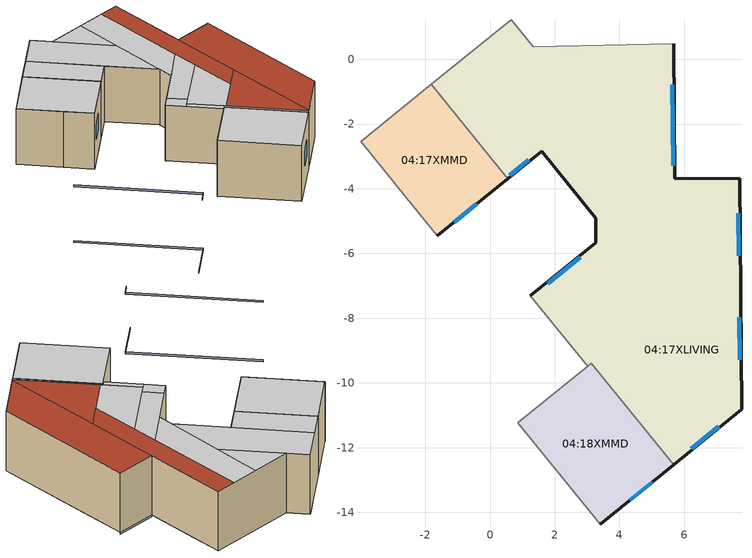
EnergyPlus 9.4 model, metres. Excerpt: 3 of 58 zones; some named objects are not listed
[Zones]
04:17XLIVING
 floor to 02:08XLIVING (_IntFloor_Reversed_Rev): 7.74,-5.96 5.74,-5.98 5.71,-3.69 7.71,-3.67 z12.6; 5.73,-5.52 2.15,-1.1 5.69,-1.06 z12.6; 1.6,-2.84 0.55,-3.69 -1.81,-0.78 -0.76,0.07 z12.6; 3.27,-4.91 -0.76,0.07 0.42,1.03 3.27,-2.49 z12.6; 4.83,-4.41 3.27,-5.67 3.27,-2.49 z12.6; 4.32,-7.08 3.11,-8.05 2.01,-6.69 2.86,-6.01 4.31,-5.99 z12.6; 5.74,-5.98 2.86,-6.01 4.83,-4.41 5.73,-5.52 z12.6
 floor to 03:13XLIVING (_IntFloor_Reversed_Rev): 3.13,-9.39 3.01,-9.48 1.25,-7.31 1.37,-7.21 z12.6; 5.67,-5.98 4.32,-7.08 4.31,-5.99 z12.6; 7.79,-10.82 6.31,-12.01 3.11,-8.05 5.67,-5.98 7.74,-5.96 z12.6; 6.31,-12.01 5.67,-12.53 1.37,-7.21 2.01,-6.69 z12.6
 floor to 03:12XLIVING (_IntFloor_Reversed_Rev): 5.69,-1.06 2.53,-1.1 1.33,0.39 5.67,0.48 z12.6; 2.53,-1.1 2.15,-1.1 0.42,1.03 0.66,1.22 z12.6
 wall outside (_ExtWall 119 22cm): 0.55,-3.69 1.6,-2.84 3.27,-4.91 3.27,-5.67 1.25,-7.31 / 5.67,-12.53 7.79,-10.82 7.71,-3.67 5.71,-3.69 5.67,0.48 z12.6:15.75
 wall to 04:CORE (_Core_401 3 cm): 0.66,1.22 -1.81,-0.78 z12.6:15.75
 wall to 04:16XLIVING (_IntPartition): 5.67,0.48 1.33,0.39 0.66,1.22 z12.6:15.75
 wall to 04:17XMMD (_IntPartition): -1.81,-0.78 0.55,-3.69 z12.6:15.75
 wall to 04:18XLIVING (_IntPartition): 1.25,-7.31 3.01,-9.48 z12.6:15.75
 wall to 04:18XMMD (_IntPartition): 3.01,-9.48 3.13,-9.39 5.67,-12.53 z12.6:15.75
 window (_5-6-6 - 1002): 7.72,-9.28 7.71,-7.98 / 7.69,-6.06 7.67,-4.76 / 6.21,-12.03 7.07,-11.33 z13.65:14.75; 0.61,-3.58 1.19,-3.11 / 2.79,-6.12 1.78,-6.94 z13.85:14.75
 window (_6-10-8 - 1001): 5.66,-3.29 5.63,-0.79 z12.65:14.75
 ceiling to 05:23XLIVING (_IntFloor_Reversed): 1.88,-8.08 3.01,-9.48 3.21,-9.32 2.08,-7.92 z15.75; 1.25,-7.31 1.88,-8.08 2.37,-7.69 1.74,-6.91 z15.75
 ceiling to 05:23XMMD (_IntFloor_Reversed): 3.13,-9.39 5.67,-12.53 5.75,-12.46 3.21,-9.32 z15.75
 ceiling to 05:22XLIVING (_IntFloor_Reversed): -1.81,-0.78 0.55,-3.69 1.6,-2.84 -0.76,0.07 z15.75; 1.33,0.39 3.27,-2.01 3.28,0.43 z15.75; -0.76,0.07 3.27,-4.91 3.27,-2.01 0.66,1.22 z15.75; 3.28,0.43 3.27,-5.67 4.72,-4.5 4.67,0.46 z15.75; 1.74,-6.91 2.37,-7.69 4.73,-5.77 4.72,-4.5 z15.75; 2.08,-7.92 3.27,-9.4 4.76,-8.2 4.73,-5.77 z15.75
 roof outside (_Roof 564_5 cm): 5.71,-3.69 5.8,-12.42 7.79,-10.82 7.71,-3.67 z15.75; 4.67,0.46 4.76,-8.2 5.75,-7.39 5.67,0.48 z15.75; 3.27,-9.4 5.75,-12.46 5.8,-12.42 5.75,-7.39 z15.75
04:17XMMD
 floor to 03:08XMMD (_IntFloor_Reversed_Rev): 0.55,-3.69 -1.63,-5.45 -3.99,-2.54 -1.81,-0.78 z12.6
 wall outside (_ExtWall 215 MMD_5.5cm): -1.63,-5.45 0.55,-3.69 z12.6:15.75
 wall to 04:CORE (_Core_401 3 cm): -1.81,-0.78 -3.99,-2.54 -2.57,-4.29 z12.6:15.75
 wall to 04:18XLIVING (_IntPartition): -2.57,-4.29 -1.63,-5.45 z12.6:15.75
 window (_4mm - 1003): -1.11,-5.03 -0.41,-4.47 z13.85:14.75
 ceiling to 05:22XMMD (_IntFloor_Reversed): -3.99,-2.54 -1.63,-5.45 0.55,-3.69 -1.81,-0.78 z15.75
04:18XMMD
 floor to 03:13XMMD (_IntFloor_Reversed_Rev): 5.67,-12.53 3.4,-14.37 0.86,-11.23 3.13,-9.39 z12.6
 wall outside (_ExtWall 215 MMD_5.5cm): 3.4,-14.37 5.67,-12.53 z12.6:15.75
 wall to 04:18XLIVING (_IntPartition_Rev): 3.01,-9.48 0.86,-11.23 3.4,-14.37 z12.6:15.75
 window (_4mm - 1003): 4.31,-13.63 5.01,-13.06 z13.85:14.75
 ceiling to 05:23XMMD (_IntFloor_Reversed): 0.86,-11.23 3.4,-14.37 5.67,-12.53 3.13,-9.39 z15.75
shading: 5.71,-3.69 7.71,-3.67 / -4.37,-15.25 -2.82,-14 / -2.82,-14 -6.71,-9.19 z12.5:12.6; -3.21,-14.32 -2.82,-14 / -2.82,-14 -6.71,-9.19 z15.65:15.75
[Building]
HaAtsmon 25: North Axis {deg}=0; Terrain=City; Loads Convergence Tolerance Value {W}=0.04; Temperature Convergence Tolerance Value {deltaC}=0.4; Solar Distribution=FullExterior; Maximum Number of Warmup Days=25; Minimum Number of Warmup Days=6
[Site:Location]
1 (01-01:31-12)  (01-01:31-12): Latitude {deg}=32; Longitude {deg}=34.9; Time Zone {hr}=2; Elevation {m}=49
[Site:GroundTemperature:BuildingSurface]
18, 18, 18, 18, 18, 18, 18, 18, 18, 18, 18, 18
[Site:GroundTemperature:FCfactorMethod]
January Ground Temperature {C}=15.26; February Ground Temperature {C}=16.44; March Ground Temperature {C}=18.73; April Ground Temperature {C}=20.9; May Ground Temperature {C}=25; June Ground Temperature {C}=27.17; July Ground Temperature {C}=27.76; August Ground Temperature {C}=26.66; September Ground Temperature {C}=24.13; October Ground Temperature {C}=20.98; November Ground Temperature {C}=17.87; December Ground Temperature {C}=15.82
[Site:GroundTemperature:Shallow]
18, 18, 18, 18, 18, 18, 18, 18, 18, 18, 18, 18
[Site:GroundTemperature:Deep]
18, 18, 18, 18, 18, 18, 18, 18, 18, 18, 18, 18
[Site:GroundReflectance]
0.2, 0.2, 0.2, 0.2, 0.2, 0.2, 0.2, 0.2, 0.2, 0.2, 0.2, 0.2
[Site:GroundReflectance:SnowModifier]
2, 2
[Material] Thermal Absorptance=0.9; Solar Absorptance=0.4; Visible Absorptance=0.4
Name | Roughness | Thickness {m} | Conductivity {W/m-K} | Density {kg/m3} | Specific Heat {J/kg-K}
_1045_IntTiah_Cement Lime Plaster_2.1_.015 | Smooth | 0.015 | 0.8 | 1600 | 1000
_1045_RegularConcrete_1.1.1_.2 | MediumRough | 0.2 | 2 | 2400 | 1000
_1045_Cemented Plaster_2.2_.02 | Rough | 0.02 | 1 | 1800 | 1000
_1045 Ceramic porcelain_12.1_.02 | Smooth | 0.02 | 1.3 | 2300 | 840
_1045 Sand and gravel_10.1_.08 | Rough | 0.08 | 2 | 1950 | 1045
_1045_IntTiah_Cement Lime Plaster_2.1_.02 | Smooth | 0.02 | 0.8 | 1600 | 1000
_1045 Asphalt_4.1_.005 | Rough | 0.005 | 0.7 | 2100 | 1000
_1045 Light Concrete Coarse Aggregate NonQuartsSand 1200_1.2.1_.05 | MediumRough | 0.05 | 0.62 | 1200 | 1000
_1045 Expanded Polystyrene EPS 30_14.1_.05 | Rough | 0.05 | 0.035 | 30 | 1300
_1045 Thermal Plaster 200_2_.03 | Smooth | 0.03 | 0.072 | 200 | 800
_Block Pumice 22sm_.22 | MediumRough | 0.22 | 0.195 | 795 | 970
_1045 Plaster_.01 | Smooth | 0.01 | 0.8 | 1800 | 860
_1045 Light Concrete Cement Regular Aggregates 2000_1.2.2.1_.1 | MediumRough | 0.1 | 1.3 | 2000 | 1000
_1045_RegularConcrete_1.1.1_.3 | MediumRough | 0.3 | 2 | 2400 | 1000
_1045 Thermal Plaster 400_.055 | Smooth | 0.055 | 0.121 | 400 | 860
[WindowMaterial:SimpleGlazingSystem]
Name | U-Factor {W/m2-K} | Solar Heat Gain Coefficient | Visible Transmittance
Simple _6-10-8 - 1001 | 2.763 | 0.705 | 0.789
Simple _5-6-6 - 1002 | 3.122 | 0.714 | 0.79
Simple _4mm - 1003 | 5.871 | 0.847 | 0.892
[WindowMaterial:Shade]
30003: Solar Transmittance=0.15; Solar Reflectance=0.6; Visible Transmittance=0.15; Visible Reflectance=0.6; Infrared Hemispherical Emissivity=0.9; Infrared Transmittance=0.05; Thickness {m}=0.001; Conductivity {W/m-K}=160; Shade to Glass Distance {m}=0.1; Top Opening Multiplier=0; Bottom Opening Multiplier=0; Left-Side Opening Multiplier=0; Right-Side Opening Multiplier=0; Airflow Permeability=0
[Construction]
_IntFloor_Reversed: _1045 Ceramic porcelain_12.1_.02, _1045_Cemented Plaster_2.2_.02, _1045 Sand and gravel_10.1_.08, _1045_RegularConcrete_1.1.1_.2, _1045_IntTiah_Cement Lime Plaster_2.1_.02
_IntFloor_Reversed_Rev: _1045_IntTiah_Cement Lime Plaster_2.1_.02, _1045_RegularConcrete_1.1.1_.2, _1045 Sand and gravel_10.1_.08, _1045_Cemented Plaster_2.2_.02, _1045 Ceramic porcelain_12.1_.02
_Roof 564_5 cm: _1045 Asphalt_4.1_.005, _1045 Light Concrete Coarse Aggregate NonQuartsSand 1200_1.2.1_.05, _1045 Expanded Polystyrene EPS 30_14.1_.05, _1045_RegularConcrete_1.1.1_.2, _1045_IntTiah_Cement Lime Plaster_2.1_.015
_Core_401 3 cm: _1045_RegularConcrete_1.1.1_.2, _1045 Thermal Plaster 200_2_.03
_ExtWall 119 22cm: _Block Pumice 22sm_.22, _1045 Plaster_.01
_IntPartition; _IntPartition_Rev: _1045_IntTiah_Cement Lime Plaster_2.1_.015, _1045 Light Concrete Cement Regular Aggregates 2000_1.2.2.1_.1, _1045_IntTiah_Cement Lime Plaster_2.1_.015
_ExtWall 215 MMD_5.5cm: _1045_RegularConcrete_1.1.1_.3, _1045 Thermal Plaster 400_.055
_6-10-8 - 1001: Simple _6-10-8 - 1001
_6-10-8 - 2001: 30003, Simple _6-10-8 - 1001
_5-6-6 - 1002: Simple _5-6-6 - 1002
_5-6-6 - 2002: 30003, Simple _5-6-6 - 1002
_4mm - 1003: Simple _4mm - 1003
[Zone] Type=1; Multiplier=1; Zone Inside Convection Algorithm=TARP; Part of Total Floor Area=Yes
Name | Volume {m3} | Floor Area {m2}
04:17XLIVING | 206.3453 | 65.5064
04:17XMMD | 33.075 | 10.5
04:18XMMD | 37.1599 | 11.7968
[WindowShadingControl] Zone=04:17XLIVING; Shading Type=ExteriorShade; Shading Control Type=OnIfScheduleAllows; Schedule=0_(2023) Baseline Residential Shading Schedule - Zones A/B; Shading Control Is Scheduled=Yes; Glare Control Is Active=No; Type of Slat Angle Control for Blinds=FixedSlatAngle; Setpoint 2 {W/m2 or deg C}=0; Multiple Surface Control Type=Group
Name | Construction with Shading | Fenestration Surface 1 | Fenestration Surface 2 | Fenestration Surface 3 | Fenestration Surface 4 | Fenestration Surface 5
171001 | _6-10-8 - 2001 | 04:17XLIVING_Wall_4_0_0_0_0_0_Win
171002 | _5-6-6 - 2002 | 04:17XLIVING_Wall_2_0_0_0_0_1_Win | 04:17XLIVING_Wall_2_0_0_1_0_0_Win | 04:17XLIVING_Wall_9_0_0_0_0_0_Win | 04:17XLIVING_Wall_12_0_0_0_0_0_Win | 04:17XLIVING_Wall_16_0_0_0_0_0_Win
[People] Number of People Schedule=0_Baseline Residential Occupancy Schedule; Number of People Calculation Method=People/Area; People per Zone Floor Area {person/m2}=0.04; Fraction Radiant=0.3; Sensible Heat Fraction=AutoCalculate; Carbon Dioxide Generation Rate {m3/s-W}=3.82e-08; Enable ASHRAE 55 Comfort Warnings=No; Mean Radiant Temperature Calculation Type=ZoneAveraged; Work Efficiency Schedule=Work efficiency; Clothing Insulation Calculation Method=ClothingInsulationSchedule; Air Velocity Schedule=Default Air Velocity for Comfort Calculations
Name | Zone or ZoneList | Activity Level Schedule | Clothing Insulation Schedule
People 04:17XLIVING | 04:17XLIVING | Activity Schedule 19810 | Clothing Schedule 19810
People 04:17XMMD | 04:17XMMD | Activity Schedule 19828 | Clothing Schedule 19828
People 04:18XMMD | 04:18XMMD | Activity Schedule 19876 | Clothing Schedule 19876
[Lights] Schedule=0_Baseline Residential Lighting Schedule; Design Level Calculation Method=Watts/Area; Watts per Zone Floor Area {W/m2}=2; Return Air Fraction=0; Fraction Radiant=0.28; Fraction Visible=0.22; Fraction Replaceable=1
Name | Zone or ZoneList
04:17XLIVING General lighting | 04:17XLIVING
04:17XMMD General lighting | 04:17XMMD
04:18XMMD General lighting | 04:18XMMD
[OtherEquipment] Fuel Type=Electricity; Schedule=0_(2023) Baseline Residential Equipment Schedule; Design Level Calculation Method=Watts/Area; Power per Zone Floor Area {W/m2}=9; Fraction Latent=0; Fraction Radiant=0.2; Fraction Lost=0; Carbon Dioxide Generation Rate {m3/s-W}=0
Name | Zone or ZoneList
04:17XLIVING Miscellaneous gain | 04:17XLIVING
04:17XMMD Miscellaneous gain | 04:17XMMD
04:18XMMD Miscellaneous gain | 04:18XMMD
[ZoneInfiltration:DesignFlowRate] Schedule=On 24/7; Design Flow Rate Calculation Method=Flow/zone; Constant Term Coefficient=1; Temperature Term Coefficient=0; Velocity Term Coefficient=0; Velocity Squared Term Coefficient=0
Name | Zone or ZoneList | Design Flow Rate {m3/s}
04:17XLIVING Infiltration | 04:17XLIVING | 0.040123
04:17XMMD Infiltration | 04:17XMMD | 0.006431
04:18XMMD Infiltration | 04:18XMMD | 0.007226
[ZoneControl:Thermostat] Control Type Schedule=Zone Control Type Sched
Name | Zone or ZoneList | Control 1
04:17XLIVING Thermostat | 04:17XLIVING | Dual Setpoint - Zone 04:17XLIVING
04:17XMMD Thermostat | 04:17XMMD | Dual Setpoint - Zone 04:17XMMD
04:18XMMD Thermostat | 04:18XMMD | Dual Setpoint - Zone 04:18XMMD
[ThermostatSetpoint:DualSetpoint]
Name | Heating Setpoint Temperature Schedule | Cooling Setpoint Temperature Schedule
Dual Setpoint - Zone 04:17XLIVING | 04:17XLIVING Heating Setpoint Schedule | 04:17XLIVING Cooling SP Sch
Dual Setpoint - Zone 04:17XMMD | 04:17XMMD Heating Setpoint Schedule | 04:17XMMD Cooling SP Sch
Dual Setpoint - Zone 04:18XMMD | 04:18XMMD Heating Setpoint Schedule | 04:18XMMD Cooling SP Sch
[Zone equipment]
04:17XLIVING: 04:17XLIVING Ideal Loads Air
04:17XMMD: 04:17XMMD Ideal Loads Air
04:18XMMD: 04:18XMMD Ideal Loads Air
[Schedule:Day:Hourly]
Summer Control Type Day Sch; Winter Control Type Day Sch: 4, 4, 4, 4, 4, 4, 4, 4, 4, 4, 4, 4, 4, 4, 4, 4, 4, 4, 4, 4, 4, 4, 4, 4
[Schedule:Week:Daily]
Summer Control Type Week Sch: Summer Control Type Day Sch, Summer Control Type Day Sch, Summer Control Type Day Sch, Summer Control Type Day Sch, Summer Control Type Day Sch, Summer Control Type Day Sch, Summer Control Type Day Sch, Summer Control Type Day Sch, Summer Control Type Day Sch, Summer Control Type Day Sch, Summer Control Type Day Sch, Summer Control Type Day Sch
Winter Control Type Week Sch: Winter Control Type Day Sch, Winter Control Type Day Sch, Winter Control Type Day Sch, Winter Control Type Day Sch, Winter Control Type Day Sch, Winter Control Type Day Sch, Winter Control Type Day Sch, Winter Control Type Day Sch, Winter Control Type Day Sch, Winter Control Type Day Sch, Winter Control Type Day Sch, Winter Control Type Day Sch
[Schedule:Year]
Zone Control Type Sched: Winter Control Type Week Sch, 1, 1, 3, 31, Summer Control Type Week Sch, 4, 1, 9, 30, Winter Control Type Week Sch, 10, 1, 12, 31
[Schedule:Compact]
On; On 24/7: Through: 12/31, For: AllDays, Until: 24:00, 1
Work efficiency: Through: 12/31, For: AllDays, Until: 24:00, 0
Default Air Velocity for Comfort Calculations: Through: 12/31, For: AllDays, Until: 24:00, 0.137
0_Baseline Residential Lighting Schedule: Through: 31 Dec, For: AllDays, Until: 17:00, 0, Until: 24:00, 1
0_Baseline Residential Occupancy Schedule: Through: 31 Dec, For: Alldays, Until: 08:00, 0.64, Until: 16:00, 0, Until: 24:00, 1
0_(2023) Baseline Residential Equipment Schedule: Through: 31 Dec, For: AllDays, Until: 16:00, 0.11111, Until: 24:00, 1
0_(2023) Baseline Residential Shading Schedule - Zones A/B: Through: 31 Mar, For: Alldays, Until: 06:00, 1, Until: 18:00, 0, Until: 24:00, 1, Through: 30 Nov, For: Alldays, Until: 06:00, 0, Until: 18:00, 1, Until: 24:00, 0, Through: 31 Dec, For: Alldays, Until: 06:00, 1, Until: 18:00, 0, Until: 24:00, 1
Activity Schedule 19810; Activity Schedule 19828; Activity Schedule 19876: Through: 12/31, For: AllDays, Until: 24:00, 125
Clothing Schedule 19810; Clothing Schedule 19828; Clothing Schedule 19876: Through: 4/1, For: AllDays, Until: 24:00, 1, Through: 9/30, For: AllDays, Until: 24:00, .5, Through: 12/31, For: AllDays, Until: 24:00, 1
04:17XLIVING Heating Setpoint Schedule; 04:17XMMD Heating Setpoint Schedule; 04:18XMMD Heating Setpoint Schedule: Through: 31 March, For: AllDays, Until: 24:00, 20, Through: 30 November, For: AllDays, Until: 24:00, -50, Through: 31 December, For: AllDays, Until: 24:00, 20
04:17XLIVING Cooling SP Sch; 04:17XMMD Cooling SP Sch; 04:18XMMD Cooling SP Sch: Through: 31 March, For: AllDays, Until: 24:00, 100, Through: 30 November, For: AllDays, Until: 24:00, 24, Through: 31 December, For: AllDays, Until: 24:00, 100
